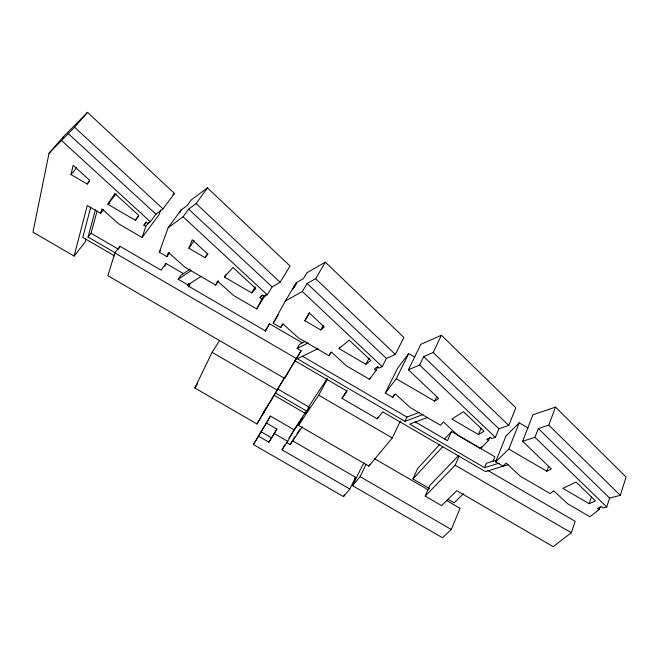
<?xml version="1.0" encoding="UTF-8"?>
<svg xmlns="http://www.w3.org/2000/svg" width="659" height="659" viewBox="0 0 659 659"><rect width="100%" height="100%" fill="white"/><g stroke="black" fill="none" stroke-linecap="round" stroke-linejoin="round"><path stroke-width="0.99" d="M74.113 256.087L87.243 205.55L100.629 213.351L101.865 208.903L118.834 223.953L142.097 237.512L145.82 226.399L143.893 225.271L146.133 222.198L147.773 223.689L150.351 221.737L155.969 214.2L162.995 208.862L174.47 193.417L87.532 112.351L63.561 136.545L49.046 153.209L32.95 232.174L74.113 256.087L85.275 241.853L86.057 238.92M63.149 138.464L63.561 136.545M70.983 174.569L73.149 165.277L89.599 180.237L87.243 184.05L70.983 174.569L76.749 167.691M90.802 207.017L82.77 237.397L114.757 255.997M115.333 252.899L88.059 237.034L95.44 209.751M88.059 237.034L91.024 233.253L97.153 210.806M183.408 273.642L165.911 263.46L161.125 270.206L119.922 246.235L114.864 252.932L107.854 275.693L284.63 378.39L301.097 350.769L297.151 348.471L299.516 344.344L305.018 341.551M119.328 248.138L119.922 246.235M599.237 509.539L597.384 508.46L601.445 506.656L602.771 507.949L606.741 506.977L609.583 498.047L620.333 495.354L626.05 477.017L555.512 407.105L532.917 414.783L522.636 441.275L551.336 468.928L546.822 471.226L508.83 449.092L495.642 461.868L502.974 466.135L506.186 463.079L520.437 476.3L550.224 493.632L553.659 490.724L567.638 503.773L589.887 516.722L599.237 509.539L600.168 506.647M589.22 503.707L595.464 500.873L576.04 482.042L562.901 488.377L589.22 503.707L591.436 496.985M458.483 455.682L429.866 485.436L425.203 496.112L441.579 505.61L456.761 490.675L553.173 546.649L571.32 532.752L575.159 521.285L487.652 470.386M160.598 210.106L158.984 214.776L142.097 237.512M159.297 252.232L168.169 227.701L180.945 210.155L187.074 205.608L191.118 200.039L207.445 187.881L290.092 266.03L280.124 282.233L272.126 286.887L267.233 294.787L264.284 296.484L262.735 295.043L260.008 297.786L261.92 298.898L256.722 308.98L233.714 295.586L217.528 281.047L215.715 285.1L184.924 267.167L168.44 252.455L166.875 256.648L159.297 252.232L160.475 250.601M546.822 471.226L548.552 466.481M179.973 212.791L180.945 210.155M164.857 266.269L165.911 263.46M522.636 441.275L534.968 437.329L538.312 428.548L548.758 425.146L555.512 407.105M508.83 449.092L519.193 422.864L528.081 428.045M188.878 248.229L192.23 239.761L207.865 254.185L204.949 257.603L188.878 248.229L194.183 240.659M495.642 461.868L506.03 435.945L519.193 422.864M492.957 461.374L494.827 456.72L451.522 431.505L444.611 439.067M488.583 440.443L486.713 439.355L490.337 437.246L491.746 438.581L495.387 437.378L498.888 428.778L508.756 425.45L515.84 407.806L441.382 335.225L420.813 344.344L408.415 369.773L438.688 398.497L434.693 401.158L396.273 378.768L385.293 393.085L392.706 397.402L395.384 393.983L410.359 407.682L440.467 425.212L443.383 421.933L458.079 435.467L480.576 448.565L488.583 440.443L489.728 437.658M427.831 417.345L409.709 424.141L484.563 467.684L486.35 463.277L496.161 460.204M364.394 463.038L362.499 465.345L352.581 485.708L442.444 537.736L451.316 529.515L460.031 508.311L446.802 500.634M480.576 448.565L481.342 446.72M188.721 287.011L190.245 283.337M478.459 434.545L484.036 431.241L463.532 411.677L451.852 419.042L478.459 434.545L481.177 428.062M425.203 496.112L455.188 465.246L459.101 456.069M451.522 431.505L447.502 440.673L415.211 421.884M429.586 488.632L412.946 478.978L417.649 468.524L439.767 444.355M434.693 401.158L436.785 396.594M318.182 348.537L297.349 358.784L404.939 421.365L406.957 417.081L419.297 412.361M289.004 438.013L302.679 417.617L298.494 425.31L368.875 466.119L392.294 437.955L400.235 421.282M408.415 369.773L419.61 365.028L423.671 356.601L433.152 352.516L441.382 335.225M368.875 466.119L369.748 464.307M285.314 376.446L256.969 423.976L194.825 387.986L212.099 352.343L219.562 340.546M352.581 485.708L360.102 476.663L366.165 464.158M305.792 411.875L294.029 429.767L270.437 416.093L253.427 444.52L343.496 496.631L349.814 489.044L355.547 477.281L292.324 440.657M343.496 496.631L344.377 494.835M392.706 397.402L394.049 394.667M396.273 378.768L408.695 353.57L414.832 357.153M347.021 390.169L341.988 398.365L377.203 418.836L378.035 417.155M385.293 393.085L397.649 368.15L408.695 353.57M377.978 366.668L376.165 370.234L374.271 369.139L377.45 366.717L378.933 368.101L382.228 366.659L386.413 358.405L395.367 354.427L403.868 337.482L325.373 262.158L306.896 272.777L303.387 278.625L296.443 282.587L285.355 300.982L273.188 323.223L280.685 327.589L282.769 324.08M280.685 327.589L282.818 323.783L298.535 337.976L328.981 355.712L331.353 352.054L346.782 366.075L369.534 379.329L370.44 377.549M339.97 346.832L339.014 348.586L365.918 364.27L369.147 358.051M298.494 425.31L318.717 395.202L327.49 378.974M265.231 331.535L269.457 323.75L302.127 342.771M308.107 407.616L327.086 378.711M265.14 409.684L266.59 407.295L262.702 414.099L274.111 395.276L305.455 413.465L309.145 407.188L277.785 388.975M305.455 413.465L309.145 407.188M286.146 442.28L290.174 444.619L291.896 441.448M349.814 489.044L282.044 449.809L284.779 444.792M282.044 449.809L287.728 441.341L294.029 429.767M296.443 282.587L292.934 288.98L296.435 283.172L293.972 287.654M328.981 355.712L330.942 352.137M258.575 436.225L268.897 442.197L276.92 429.116L266.491 423.07L253.427 444.52M268.897 442.197L276.92 429.116M309.458 312.77L304.862 320.694L320.752 329.961L323.223 325.587M266.491 423.07L270.437 416.093M256.969 423.976L264.63 410.582M274.572 394.51L279.449 386.075M284.63 378.39L290.677 367.78M291.69 366.009L294.68 360.967M304.862 320.694L309.359 313.033L324.22 326.93L320.752 329.961M285.355 300.982L302.333 291.525L307.127 283.469L315.628 278.683L325.373 262.158M273.188 323.223L278.329 314.673M269.457 323.75L265.206 330.785L187.502 285.561L189.026 283.329M279.976 385.202L284.746 377.327M301.097 350.769L294.993 360.827L347.112 391.133L341.988 398.365M261.92 298.898L264.045 295.479M256.722 308.98L265.684 294.532M260.008 297.786L261.607 295.224M194.825 387.986L197.403 383.876M226.012 274.474L224.348 277.002L251.565 292.86L255.321 286.904M107.821 204.241L114.839 193.606L138.777 215.477L135.35 220.295L107.821 204.241L116.05 193.82M215.715 285.1L218.549 280.825M292.901 439.808L295.207 436.406M296.937 433.853L299.82 429.602M290.174 444.619L302.259 426.818M204.949 257.603L207.807 253.418M201.259 276.261L187.947 284.91L178.177 279.227L180.904 275.289L190.319 269.012M166.875 256.648L169.569 252.875M168.169 227.701L183.095 216.786L188.647 209.117L196.127 203.598L207.445 187.881M369.534 379.329L376.165 370.234M147.773 223.689L148.992 222.058M145.82 226.399L148.868 222.322M143.893 225.271L146.331 222.017M135.35 220.295L138.423 216.234M377.203 418.836L382.698 411.834L485.485 471.613L508.073 464.702M100.629 213.351L103.529 209.677M87.243 184.05L89.204 181.662M354.278 478.821L355.547 477.281M49.046 153.209L74.591 127.245L87.532 112.351M224.348 277.002L232.973 267.488L255.733 288.568L251.565 292.86M412.946 478.978L442.659 446.786M463.639 493.616L454.1 502.85L447.972 499.3M339.014 348.586L349.188 340.168L370.803 360.481L365.918 364.27M172.864 194.652L174.47 193.417M178.177 279.227L191.003 270.701M297.151 348.471L308.157 342.927M404.939 421.365L422.979 414.527M484.563 467.684L499.291 463.12M360.102 476.663L451.316 529.515M274.408 433.622L287.728 441.341M261.096 431.769L271.384 437.724M91.024 233.253L118.562 249.275M302.357 356.214L406.957 417.081M114.864 252.932L296.599 358.653M455.188 465.246L571.32 532.752M318.717 395.202L392.294 437.955M212.099 352.343L277.423 390.26M275.495 392.986L306.946 411.241M374.477 458.672L428.284 489.892M108.447 202.222L109.979 203.59M61.831 140.787L150.351 221.737M68.165 133.505L155.969 214.2M74.591 127.245L162.995 208.862M183.095 216.786L267.233 294.787M188.647 209.117L272.126 286.887M196.127 203.598L280.124 282.233M302.333 291.525L382.228 366.659M307.127 283.469L386.413 358.405M315.628 278.683L395.367 354.427M419.61 365.028L495.387 437.378M423.671 356.601L498.888 428.778M433.152 352.516L508.756 425.45M534.968 437.329L606.741 506.977M538.312 428.548L609.583 498.047M548.758 425.146L620.333 495.354"/></g></svg>
